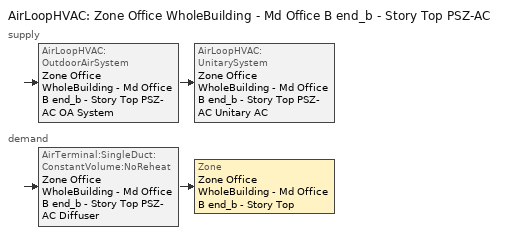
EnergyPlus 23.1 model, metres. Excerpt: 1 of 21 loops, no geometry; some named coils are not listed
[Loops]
AirLoopHVAC 'Zone Office WholeBuilding - Md Office B end_b - Story Top PSZ-AC'
 supply: AirLoopHVAC:OutdoorAirSystem 'Zone Office WholeBuilding - Md Office B end_b - Story Top PSZ-AC OA System' > AirLoopHVAC:UnitarySystem 'Zone Office WholeBuilding - Md Office B end_b - Story Top PSZ-AC Unitary AC'
 demand: AirTerminal:SingleDuct:ConstantVolume:NoReheat 'Zone Office WholeBuilding - Md Office B end_b - Story Top PSZ-AC Diffuser' > Zone 'Zone Office WholeBuilding - Md Office B end_b - Story Top'
[ZoneControl:Thermostat]
Zone Office WholeBuilding - Md Office B end_b - Story Top Thermostat: Zone or ZoneList=Zone Office WholeBuilding - Md Office B end_b - Story Top; Control Type Schedule=Zone Office WholeBuilding - Md Office B end_b - Story Top Thermostat Schedule; Control 1=Office WholeBuilding - Md Office - 90.1-2016 Thermostat 11; Temperature Difference Between Cutout And Setpoint {deltaC}=0
[ThermostatSetpoint:DualSetpoint]
Office WholeBuilding - Md Office - 90.1-2016 Thermostat 11: Heating Setpoint Temperature Schedule=OfficeMedium HTGSETP_SCH_YES_OPTIMUM; Cooling Setpoint Temperature Schedule=OfficeMedium CLGSETP_SCH_YES_OPTIMUM
[AirTerminal:SingleDuct:ConstantVolume:NoReheat]
Zone Office WholeBuilding - Md Office B end_b - Story Top PSZ-AC Diffuser: Availability Schedule=Always On Discrete; Maximum Air Flow Rate {m3/s}=AutoSize
[Zone equipment]
Zone Office WholeBuilding - Md Office B end_b - Story Top: Zone Office WholeBuilding - Md Office B end_b - Story Top PSZ-AC Diffuser
[Sizing:Zone]
Zone Office WholeBuilding - Md Office B end_b - Story Top: Zone Cooling Design Supply Air Temperature Input Method=SupplyAirTemperature; Zone Cooling Design Supply Air Temperature {C}=12.7778; Zone Cooling Design Supply Air Temperature Difference {deltaC}=11.11; Zone Heating Design Supply Air Temperature Input Method=SupplyAirTemperature; Zone Heating Design Supply Air Temperature {C}=50; Zone Heating Design Supply Air Temperature Difference {deltaC}=11.11; Zone Cooling Design Supply Air Humidity Ratio {kgWater/kgDryAir}=0.0085; Zone Heating Design Supply Air Humidity Ratio {kgWater/kgDryAir}=0.008; Design Specification Outdoor Air Object=Zone Office WholeBuilding - Md Office B end_b - Story Top DSOA Space List; Cooling Design Air Flow Method=DesignDay; Cooling Design Air Flow Rate {m3/s}=0; Cooling Minimum Air Flow per Zone Floor Area {m3/s-m2}=0.000762; Cooling Minimum Air Flow {m3/s}=0; Cooling Minimum Air Flow Fraction=0; Heating Design Air Flow Method=DesignDay; Heating Design Air Flow Rate {m3/s}=0; Heating Maximum Air Flow per Zone Floor Area {m3/s-m2}=0.002032; Heating Maximum Air Flow {m3/s}=0.141576; Heating Maximum Air Flow Fraction=0.3; Account for Dedicated Outdoor Air System=No; Zone Load Sizing Method=Sensible Load Only No Latent Load; Zone Latent Cooling Design Supply Air Humidity Ratio Input Method=HumidityRatioDifference; Zone Cooling Design Supply Air Humidity Ratio Difference {kgWater/kgDryAir}=0.005; Zone Latent Heating Design Supply Air Humidity Ratio Input Method=HumidityRatioDifference; Zone Humidification Design Supply Air Humidity Ratio Difference {kgWater/kgDryAir}=0.005
[Controller:MechanicalVentilation]
Controller Mechanical Ventilation 15: Availability Schedule=Zone Office WholeBuilding - Md Office B end_b - Story Top PSZ-AC Occ Sch; Demand Controlled Ventilation=No; System Outdoor Air Method=ZoneSum; Zone or ZoneList Name 1=Zone Office WholeBuilding - Md Office B end_b - Story Top; Design Specification Outdoor Air Object Name 1=Office WholeBuilding - Md Office Ventilation
[DesignSpecification:OutdoorAir]
Office WholeBuilding - Md Office Ventilation: Outdoor Air Method=Sum; Outdoor Air Flow per Person {m3/s-person}=0; Outdoor Air Flow per Zone Floor Area {m3/s-m2}=0.0004318; Outdoor Air Flow per Zone {m3/s}=0; Outdoor Air Flow Air Changes per Hour {1/hr}=0
[DesignSpecification:OutdoorAir:SpaceList]
Zone Office WholeBuilding - Md Office B end_b - Story Top DSOA Space List: Space Name 1=Office WholeBuilding - Md Office B end_b - Story Top; Space Design Specification Outdoor Air Object Name 1=Office WholeBuilding - Md Office Ventilation
[AirLoopHVAC]
Zone Office WholeBuilding - Md Office B end_b - Story Top PSZ-AC: Design Supply Air Flow Rate {m3/s}=AutoSize; Design Return Air Flow Fraction of Supply Air Flow=1
[Sizing:System]
Zone Office WholeBuilding - Md Office B end_b - Story Top PSZ-AC: Type of Load to Size On=Sensible; Design Outdoor Air Flow Rate {m3/s}=Autosize; Central Heating Maximum System Air Flow Ratio=1; Preheat Design Temperature {C}=7.22222; Preheat Design Humidity Ratio {kgWater/kgDryAir}=0.008; Precool Design Temperature {C}=12.7778; Precool Design Humidity Ratio {kgWater/kgDryAir}=0.008; Central Cooling Design Supply Air Temperature {C}=12.7778; Central Heating Design Supply Air Temperature {C}=50; Type of Zone Sum to Use=Coincident; 100% Outdoor Air in Cooling=No; 100% Outdoor Air in Heating=No; Central Cooling Design Supply Air Humidity Ratio {kgWater/kgDryAir}=0.0085; Central Heating Design Supply Air Humidity Ratio {kgWater/kgDryAir}=0.008; Cooling Supply Air Flow Rate Method=DesignDay; Cooling Supply Air Flow Rate {m3/s}=0; Cooling Supply Air Flow Rate Per Floor Area {m3/s-m2}=0.00996765; Cooling Fraction of Autosized Cooling Supply Air Flow Rate=1; Cooling Supply Air Flow Rate Per Unit Cooling Capacity {m3/s-W}=3.94755e-05; Heating Supply Air Flow Rate Method=DesignDay; Heating Supply Air Flow Rate {m3/s}=0; Heating Supply Air Flow Rate Per Floor Area {m3/s-m2}=0.00996765; Heating Fraction of Autosized Heating Supply Air Flow Rate=1; Heating Fraction of Autosized Cooling Supply Air Flow Rate=1; Heating Supply Air Flow Rate Per Unit Heating Capacity {m3/s-W}=3.15882e-05; System Outdoor Air Method=ZoneSum; Zone Maximum Outdoor Air Fraction=1; Cooling Design Capacity Method=CoolingDesignCapacity; Cooling Design Capacity {W}=Autosize; Cooling Design Capacity Per Floor Area {W/m2}=234.7; Fraction of Autosized Cooling Design Capacity=1; Heating Design Capacity Method=HeatingDesignCapacity; Heating Design Capacity {W}=Autosize; Heating Design Capacity Per Floor Area {W/m2}=157; Fraction of Autosized Heating Design Capacity=1; Central Cooling Capacity Control Method=OnOff; Occupant Diversity=Autosize
[Controller:OutdoorAir]
Zone Office WholeBuilding - Md Office B end_b - Story Top PSZ-AC OA System Controller: Minimum Outdoor Air Flow Rate {m3/s}=Autosize; Maximum Outdoor Air Flow Rate {m3/s}=Autosize; Economizer Control Type=NoEconomizer; Economizer Control Action Type=ModulateFlow; Economizer Maximum Limit Dry-Bulb Temperature {C}=28; Economizer Maximum Limit Enthalpy {J/kg}=64000; Lockout Type=LockoutWithHeating; Minimum Limit Type=FixedMinimum; Minimum Outdoor Air Schedule=Zone Office WholeBuilding - Md Office B end_b - Story Top PSZ-AC Occ Sch; Maximum Fraction of Outdoor Air Schedule=ZoneOfficeWholeBuildingMdOfficeBendbStoryTopPSZACmaxOASch; Mechanical Ventilation Controller=Controller Mechanical Ventilation 15; High Humidity Control=No; Control High Indoor Humidity Based on Outdoor Humidity Ratio=Yes; Heat Recovery Bypass Control Type=BypassWhenWithinEconomizerLimits
[SetpointManager:MixedAir]
Zone Office WholeBuilding - Md Office B end_b - Story Top PSZ-AC Mixed Air Node OS Default SPM: Control Variable=Temperature; Setpoint Node or NodeList=Zone Office WholeBuilding - Md Office B end_b - Story Top PSZ-AC Mixed Air Node
[AirLoopHVAC:UnitarySystem]
Zone Office WholeBuilding - Md Office B end_b - Story Top PSZ-AC Unitary AC: Control Type=Load; Controlling Zone or Thermostat Location=Zone Office WholeBuilding - Md Office B end_b - Story Top; Dehumidification Control Type=None; Availability Schedule=Outage Availability Schedule; Supply Fan=Zone Office WholeBuilding - Md Office B end_b - Story Top PSZ-AC Fan; Fan Placement=DrawThrough; Supply Air Fan Operating Mode Schedule=Zone Office WholeBuilding - Md Office B end_b - Story Top PSZ-AC Occ Sch; Heating Coil=Zone Office WholeBuilding - Md Office B end_b - Story Top PSZ-AC Water Htg Coil; DX Heating Coil Sizing Ratio=1; Cooling Coil=Zone Office WholeBuilding - Md Office B end_b - Story Top PSZ-AC 1spd DX AC Clg Coil 14kBtu/hr 14.0SEER; Use DOAS DX Cooling Coil=No; Minimum Supply Air Temperature {C}=2; Latent Load Control=SensibleOnlyLoadControl; Supplemental Heating Coil=Zone Office WholeBuilding - Md Office B end_b - Story Top PSZ-AC Electric Backup Htg Coil; Cooling Supply Air Flow Rate {m3/s}=Autosize; Heating Supply Air Flow Rate {m3/s}=Autosize; No Load Supply Air Flow Rate {m3/s}=Autosize; Maximum Supply Air Temperature {C}=80; Maximum Outdoor Dry-Bulb Temperature for Supplemental Heater Operation {C}=21; Maximum Cycling Rate {cycles/hr}=2.5; Heat Pump Time Constant {s}=60; Fraction of On-Cycle Power Use=0.01; Heat Pump Fan Delay Time {s}=60; Ancillary On-Cycle Electric Power {W}=0; Ancillary Off-Cycle Electric Power {W}=0
[Fan:OnOff]
Zone Office WholeBuilding - Md Office B end_b - Story Top PSZ-AC Fan: Availability Schedule=Always On Discrete; Fan Total Efficiency=0.55575; Pressure Rise {Pa}=622.722; Maximum Flow Rate {m3/s}=Autosize; Motor Efficiency=0.855; Motor In Airstream Fraction=1; Fan Power Ratio Function of Speed Ratio Curve=Fan On Off Power Curve 14; Fan Efficiency Ratio Function of Speed Ratio Curve=Fan On Off Efficiency Curve 14
[Coil:Cooling:DX:SingleSpeed]
Zone Office WholeBuilding - Md Office B end_b - Story Top PSZ-AC 1spd DX AC Clg Coil 14kBtu/hr 14.0SEER: Availability Schedule=Always On Discrete; Gross Rated Total Cooling Capacity {W}=Autosize; Gross Rated Sensible Heat Ratio=Autosize; Gross Rated Cooling COP {W/W}=4.11713; Rated Air Flow Rate {m3/s}=Autosize; Rated Evaporator Fan Power Per Volume Flow Rate 2017 {W/(m3/s)}=773.3; Rated Evaporator Fan Power Per Volume Flow Rate 2023 {W/(m3/s)}=934.4; Total Cooling Capacity Function of Temperature Curve=PSZ-AC_Unitary_PackagecoolCapFT; Total Cooling Capacity Function of Flow Fraction Curve=PSZ-AC_Unitary_PackagecoolFFF; Energy Input Ratio Function of Temperature Curve=PSZ-AC DX Unitary Package EIRFT; Energy Input Ratio Function of Flow Fraction Curve=PSZ-AC_Unitary_PackagecoolEIRFFF; Part Load Fraction Correlation Curve=PSZ-AC_Unitary_PackagecoolPLR; Minimum Outdoor Dry-Bulb Temperature for Compressor Operation {C}=-25; Nominal Time for Condensate Removal to Begin {s}=0; Ratio of Initial Moisture Evaporation Rate and Steady State Latent Capacity=0; Maximum Cycling Rate {cycles/hr}=0; Latent Capacity Time Constant {s}=0; Condenser Type=AirCooled; Evaporative Condenser Effectiveness=0.9; Evaporative Condenser Air Flow Rate {m3/s}=Autosize; Evaporative Condenser Pump Rated Power Consumption {W}=Autosize; Crankcase Heater Capacity {W}=0; Maximum Outdoor Dry-Bulb Temperature for Crankcase Heater Operation {C}=10; Basin Heater Capacity {W/K}=0; Basin Heater Setpoint Temperature {C}=2
[Coil:Heating:Electric]
Zone Office WholeBuilding - Md Office B end_b - Story Top PSZ-AC Electric Backup Htg Coil: Availability Schedule=Always On Discrete; Efficiency=1; Nominal Capacity {W}=Autosize
[SetpointManager:SingleZone:Reheat]
Zone Office WholeBuilding - Md Office B end_b - Story Top Setpoint Manager SZ Reheat: Control Variable=Temperature; Minimum Supply Air Temperature {C}=12.7778; Maximum Supply Air Temperature {C}=50; Control Zone=Zone Office WholeBuilding - Md Office B end_b - Story Top; Setpoint Node or NodeList=Zone Office WholeBuilding - Md Office B end_b - Story Top PSZ-AC Supply Outlet Node
[Schedule:Day:Interval]
OfficeMedium HTGSETP_SCH_YES_OPTIMUM Default: Average, 24:00, 18.7783
Schedule Day 44: No, 01:00, 0.782448, 02:00, 1.56488, 03:00, 0, 04:00, 0, 05:00, 0, 06:00, 0, 07:00, 0, 08:00, 0, 09:00, 0, 10:00, 0, 11:00, 0, 12:00, 0, 13:00, 0, 14:00, 0, 15:00, 0, 16:00, 0, 17:00, 0, 18:00, 0, 19:00, 0, 20:00, 0, 21:00, 0, 22:00, 0, 23:00, 0, 24:00, 0
Schedule Day 45: No, 01:00, 0, 02:00, 0, 03:00, 2.34731, 04:00, 3.12973, 05:00, 3.91216, 06:00, 4.69459, 07:00, 5.47702, 08:00, 6.25945, 09:00, 7.04188, 10:00, 7.82431, 11:00, 8.60674, 12:00, 9.38916, 13:00, 10.1716, 14:00, 10.954, 15:00, 11.7365, 16:00, 12.5189, 17:00, 13.3013, 18:00, 14.0837, 19:00, 14.8662, 20:00, 15.6486, 21:00, 16.431, 22:00, 17.2135, 23:00, 17.9959, 24:00, 18.7783
OfficeMedium HTGSETP_SCH_YES_OPTIMUM Summer Design Day: No, 24:00, 15.6
OfficeMedium HTGSETP_SCH_YES_OPTIMUM Winter Design Day: No, 05:00, 15.6, 06:00, 17.6, 07:00, 19.6, 22:00, 21, 24:00, 15.6
OfficeMedium CLGSETP_SCH_YES_OPTIMUM Default: Average, 24:00, 88.9143
Schedule Day 30: No, 01:00, 3.70485, 02:00, 7.40961, 03:00, 0, 04:00, 0, 05:00, 0, 06:00, 0, 07:00, 0, 08:00, 0, 09:00, 0, 10:00, 0, 11:00, 0, 12:00, 0, 13:00, 0, 14:00, 0, 15:00, 0, 16:00, 0, 17:00, 0, 18:00, 0, 19:00, 0, 20:00, 0, 21:00, 0, 22:00, 0, 23:00, 0, 24:00, 0
Schedule Day 31: No, 01:00, 0, 02:00, 0, 03:00, 11.1144, 04:00, 14.8191, 05:00, 18.5239, 06:00, 22.2286, 07:00, 25.9334, 08:00, 29.6382, 09:00, 33.3429, 10:00, 37.0477, 11:00, 40.7524, 12:00, 44.4572, 13:00, 48.1619, 14:00, 51.8667, 15:00, 55.5715, 16:00, 59.2762, 17:00, 62.981, 18:00, 66.6857, 19:00, 70.3905, 20:00, 74.0953, 21:00, 77.8, 22:00, 81.5048, 23:00, 85.2095, 24:00, 88.9143
OfficeMedium CLGSETP_SCH_YES_OPTIMUM Summer Design Day: No, 05:00, 26.7, 06:00, 25.7, 07:00, 25, 22:00, 24, 24:00, 26.7
OfficeMedium CLGSETP_SCH_YES_OPTIMUM Winter Design Day: No, 24:00, 26.7
Zone Office WholeBuilding - Md Office B end_b - Story Top PSZ-AC Occ Sch Sunday: No, 24:00, 0
Zone Office WholeBuilding - Md Office B end_b - Story Top PSZ-AC Occ Sch Default: No, 00:10, 1, 21:30, 0, 24:00, 1
Zone Office WholeBuilding - Md Office B end_b - Story Top PSZ-AC Occ Sch Saturday: No, 07:20, 0, 12:59, 1, 24:00, 0
Schedule Day 22: No, 01:00, 0, 02:00, 0, 03:00, 0, 04:00, 0, 05:00, 0, 06:00, 0, 07:00, 0, 08:00, 0, 09:00, 0, 10:00, 0, 11:00, 0, 12:00, 0, 13:00, 0, 14:00, 0, 15:00, 0, 16:00, 0, 17:00, 0, 18:00, 0, 19:00, 0, 20:00, 0, 21:00, 0, 22:00, 0, 23:00, 0, 24:00, 0
Schedule Day 23: No, 01:00, 0, 02:00, 0, 03:00, 0, 04:00, 0, 05:00, 0, 06:00, 0, 07:00, 0, 08:00, 0, 09:00, 0, 10:00, 0, 11:00, 0, 12:00, 0, 13:00, 0, 14:00, 0, 15:00, 0, 16:00, 0, 17:00, 0, 18:00, 0, 19:00, 0, 20:00, 0, 21:00, 0, 22:00, 1, 23:00, 1, 24:00, 1
Zone Office WholeBuilding - Md Office B end_b - Story Top PSZ-AC Occ Sch Summer Design Day; Zone Office WholeBuilding - Md Office B end_b - Story Top PSZ-AC Occ Sch Winter Design Day: No, 24:00, 1
Schedule Day 112: No, 01:00, 0.7, 02:00, 0.7, 03:00, 0, 04:00, 0, 05:00, 0, 06:00, 0, 07:00, 0, 08:00, 0, 09:00, 0, 10:00, 0, 11:00, 0, 12:00, 0, 13:00, 0, 14:00, 0, 15:00, 0, 16:00, 0, 17:00, 0, 18:00, 0, 19:00, 0, 20:00, 0, 21:00, 0, 22:00, 0, 23:00, 0, 24:00, 0
Schedule Day 113: No, 01:00, 0, 02:00, 0, 03:00, 0.7, 04:00, 0.7, 05:00, 0.7, 06:00, 0.7, 07:00, 0.7, 08:00, 0.7, 09:00, 0.7, 10:00, 0.7, 11:00, 0.7, 12:00, 0.7, 13:00, 0.7, 14:00, 0.7, 15:00, 0.7, 16:00, 0.7, 17:00, 0.7, 18:00, 0.7, 19:00, 0.7, 20:00, 0.7, 21:00, 0.7, 22:00, 0.7, 23:00, 0.7, 24:00, 0.7
ZoneOfficeWholeBuildingMdOfficeBendbStoryTopPSZACmaxOASchDefault: No, 24:00, 0.7
[Schedule:Week:Daily]
OfficeMedium HTGSETP_SCH_YES_OPTIMUM Week Rule - Jan1-May27; OfficeMedium HTGSETP_SCH_YES_OPTIMUM Week Rule - Jun4-Dec31: OfficeMedium HTGSETP_SCH_YES_OPTIMUM Default, OfficeMedium HTGSETP_SCH_YES_OPTIMUM Default, OfficeMedium HTGSETP_SCH_YES_OPTIMUM Default, OfficeMedium HTGSETP_SCH_YES_OPTIMUM Default, OfficeMedium HTGSETP_SCH_YES_OPTIMUM Default, OfficeMedium HTGSETP_SCH_YES_OPTIMUM Default, OfficeMedium HTGSETP_SCH_YES_OPTIMUM Default, OfficeMedium HTGSETP_SCH_YES_OPTIMUM Default, OfficeMedium HTGSETP_SCH_YES_OPTIMUM Summer Design Day, OfficeMedium HTGSETP_SCH_YES_OPTIMUM Winter Design Day, OfficeMedium HTGSETP_SCH_YES_OPTIMUM Default, OfficeMedium HTGSETP_SCH_YES_OPTIMUM Default
OfficeMedium HTGSETP_SCH_YES_OPTIMUM Week Rule - May28-Jun3: OfficeMedium HTGSETP_SCH_YES_OPTIMUM Default, OfficeMedium HTGSETP_SCH_YES_OPTIMUM Default, OfficeMedium HTGSETP_SCH_YES_OPTIMUM Default, OfficeMedium HTGSETP_SCH_YES_OPTIMUM Default, Schedule Day 44, Schedule Day 45, OfficeMedium HTGSETP_SCH_YES_OPTIMUM Default, OfficeMedium HTGSETP_SCH_YES_OPTIMUM Default, OfficeMedium HTGSETP_SCH_YES_OPTIMUM Summer Design Day, OfficeMedium HTGSETP_SCH_YES_OPTIMUM Winter Design Day, OfficeMedium HTGSETP_SCH_YES_OPTIMUM Default, OfficeMedium HTGSETP_SCH_YES_OPTIMUM Default
OfficeMedium CLGSETP_SCH_YES_OPTIMUM Week Rule - Jan1-May27; OfficeMedium CLGSETP_SCH_YES_OPTIMUM Week Rule - Jun4-Dec31: OfficeMedium CLGSETP_SCH_YES_OPTIMUM Default, OfficeMedium CLGSETP_SCH_YES_OPTIMUM Default, OfficeMedium CLGSETP_SCH_YES_OPTIMUM Default, OfficeMedium CLGSETP_SCH_YES_OPTIMUM Default, OfficeMedium CLGSETP_SCH_YES_OPTIMUM Default, OfficeMedium CLGSETP_SCH_YES_OPTIMUM Default, OfficeMedium CLGSETP_SCH_YES_OPTIMUM Default, OfficeMedium CLGSETP_SCH_YES_OPTIMUM Default, OfficeMedium CLGSETP_SCH_YES_OPTIMUM Summer Design Day, OfficeMedium CLGSETP_SCH_YES_OPTIMUM Winter Design Day, OfficeMedium CLGSETP_SCH_YES_OPTIMUM Default, OfficeMedium CLGSETP_SCH_YES_OPTIMUM Default
OfficeMedium CLGSETP_SCH_YES_OPTIMUM Week Rule - May28-Jun3: OfficeMedium CLGSETP_SCH_YES_OPTIMUM Default, OfficeMedium CLGSETP_SCH_YES_OPTIMUM Default, OfficeMedium CLGSETP_SCH_YES_OPTIMUM Default, OfficeMedium CLGSETP_SCH_YES_OPTIMUM Default, Schedule Day 30, Schedule Day 31, OfficeMedium CLGSETP_SCH_YES_OPTIMUM Default, OfficeMedium CLGSETP_SCH_YES_OPTIMUM Default, OfficeMedium CLGSETP_SCH_YES_OPTIMUM Summer Design Day, OfficeMedium CLGSETP_SCH_YES_OPTIMUM Winter Design Day, OfficeMedium CLGSETP_SCH_YES_OPTIMUM Default, OfficeMedium CLGSETP_SCH_YES_OPTIMUM Default
Zone Office WholeBuilding - Md Office B end_b - Story Top PSZ-AC Occ Sch Week Rule - Jan1-May27; Zone Office WholeBuilding - Md Office B end_b - Story Top PSZ-AC Occ Sch Week Rule - Jun4-Dec31: Zone Office WholeBuilding - Md Office B end_b - Story Top PSZ-AC Occ Sch Sunday, Zone Office WholeBuilding - Md Office B end_b - Story Top PSZ-AC Occ Sch Default, Zone Office WholeBuilding - Md Office B end_b - Story Top PSZ-AC Occ Sch Default, Zone Office WholeBuilding - Md Office B end_b - Story Top PSZ-AC Occ Sch Default, Zone Office WholeBuilding - Md Office B end_b - Story Top PSZ-AC Occ Sch Default, Zone Office WholeBuilding - Md Office B end_b - Story Top PSZ-AC Occ Sch Default, Zone Office WholeBuilding - Md Office B end_b - Story Top PSZ-AC Occ Sch Saturday, Zone Office WholeBuilding - Md Office B end_b - Story Top PSZ-AC Occ Sch Default, Zone Office WholeBuilding - Md Office B end_b - Story Top PSZ-AC Occ Sch Summer Design Day, Zone Office WholeBuilding - Md Office B end_b - Story Top PSZ-AC Occ Sch Winter Design Day, Zone Office WholeBuilding - Md Office B end_b - Story Top PSZ-AC Occ Sch Default, Zone Office WholeBuilding - Md Office B end_b - Story Top PSZ-AC Occ Sch Default
Zone Office WholeBuilding - Md Office B end_b - Story Top PSZ-AC Occ Sch Week Rule - May28-Jun3: Zone Office WholeBuilding - Md Office B end_b - Story Top PSZ-AC Occ Sch Sunday, Zone Office WholeBuilding - Md Office B end_b - Story Top PSZ-AC Occ Sch Default, Zone Office WholeBuilding - Md Office B end_b - Story Top PSZ-AC Occ Sch Default, Zone Office WholeBuilding - Md Office B end_b - Story Top PSZ-AC Occ Sch Default, Schedule Day 22, Schedule Day 23, Zone Office WholeBuilding - Md Office B end_b - Story Top PSZ-AC Occ Sch Saturday, Zone Office WholeBuilding - Md Office B end_b - Story Top PSZ-AC Occ Sch Default, Zone Office WholeBuilding - Md Office B end_b - Story Top PSZ-AC Occ Sch Summer Design Day, Zone Office WholeBuilding - Md Office B end_b - Story Top PSZ-AC Occ Sch Winter Design Day, Zone Office WholeBuilding - Md Office B end_b - Story Top PSZ-AC Occ Sch Default, Zone Office WholeBuilding - Md Office B end_b - Story Top PSZ-AC Occ Sch Default
ZoneOfficeWholeBuildingMdOfficeBendbStoryTopPSZACmaxOASch Week Rule - Jan1-May27; ZoneOfficeWholeBuildingMdOfficeBendbStoryTopPSZACmaxOASch Week Rule - Jun4-Dec31: ZoneOfficeWholeBuildingMdOfficeBendbStoryTopPSZACmaxOASchDefault, ZoneOfficeWholeBuildingMdOfficeBendbStoryTopPSZACmaxOASchDefault, ZoneOfficeWholeBuildingMdOfficeBendbStoryTopPSZACmaxOASchDefault, ZoneOfficeWholeBuildingMdOfficeBendbStoryTopPSZACmaxOASchDefault, ZoneOfficeWholeBuildingMdOfficeBendbStoryTopPSZACmaxOASchDefault, ZoneOfficeWholeBuildingMdOfficeBendbStoryTopPSZACmaxOASchDefault, ZoneOfficeWholeBuildingMdOfficeBendbStoryTopPSZACmaxOASchDefault, ZoneOfficeWholeBuildingMdOfficeBendbStoryTopPSZACmaxOASchDefault, ZoneOfficeWholeBuildingMdOfficeBendbStoryTopPSZACmaxOASchDefault, ZoneOfficeWholeBuildingMdOfficeBendbStoryTopPSZACmaxOASchDefault, ZoneOfficeWholeBuildingMdOfficeBendbStoryTopPSZACmaxOASchDefault, ZoneOfficeWholeBuildingMdOfficeBendbStoryTopPSZACmaxOASchDefault
ZoneOfficeWholeBuildingMdOfficeBendbStoryTopPSZACmaxOASch Week Rule - May28-Jun3: ZoneOfficeWholeBuildingMdOfficeBendbStoryTopPSZACmaxOASchDefault, ZoneOfficeWholeBuildingMdOfficeBendbStoryTopPSZACmaxOASchDefault, ZoneOfficeWholeBuildingMdOfficeBendbStoryTopPSZACmaxOASchDefault, ZoneOfficeWholeBuildingMdOfficeBendbStoryTopPSZACmaxOASchDefault, Schedule Day 112, Schedule Day 113, ZoneOfficeWholeBuildingMdOfficeBendbStoryTopPSZACmaxOASchDefault, ZoneOfficeWholeBuildingMdOfficeBendbStoryTopPSZACmaxOASchDefault, ZoneOfficeWholeBuildingMdOfficeBendbStoryTopPSZACmaxOASchDefault, ZoneOfficeWholeBuildingMdOfficeBendbStoryTopPSZACmaxOASchDefault, ZoneOfficeWholeBuildingMdOfficeBendbStoryTopPSZACmaxOASchDefault, ZoneOfficeWholeBuildingMdOfficeBendbStoryTopPSZACmaxOASchDefault
[Schedule:Year]
OfficeMedium HTGSETP_SCH_YES_OPTIMUM: OfficeMedium HTGSETP_SCH_YES_OPTIMUM Week Rule - Jan1-May27, 1, 1, 5, 27, OfficeMedium HTGSETP_SCH_YES_OPTIMUM Week Rule - May28-Jun3, 5, 28, 6, 3, OfficeMedium HTGSETP_SCH_YES_OPTIMUM Week Rule - Jun4-Dec31, 6, 4, 12, 31
OfficeMedium CLGSETP_SCH_YES_OPTIMUM: OfficeMedium CLGSETP_SCH_YES_OPTIMUM Week Rule - Jan1-May27, 1, 1, 5, 27, OfficeMedium CLGSETP_SCH_YES_OPTIMUM Week Rule - May28-Jun3, 5, 28, 6, 3, OfficeMedium CLGSETP_SCH_YES_OPTIMUM Week Rule - Jun4-Dec31, 6, 4, 12, 31
Zone Office WholeBuilding - Md Office B end_b - Story Top PSZ-AC Occ Sch: Zone Office WholeBuilding - Md Office B end_b - Story Top PSZ-AC Occ Sch Week Rule - Jan1-May27, 1, 1, 5, 27, Zone Office WholeBuilding - Md Office B end_b - Story Top PSZ-AC Occ Sch Week Rule - May28-Jun3, 5, 28, 6, 3, Zone Office WholeBuilding - Md Office B end_b - Story Top PSZ-AC Occ Sch Week Rule - Jun4-Dec31, 6, 4, 12, 31
ZoneOfficeWholeBuildingMdOfficeBendbStoryTopPSZACmaxOASch: ZoneOfficeWholeBuildingMdOfficeBendbStoryTopPSZACmaxOASch Week Rule - Jan1-May27, 1, 1, 5, 27, ZoneOfficeWholeBuildingMdOfficeBendbStoryTopPSZACmaxOASch Week Rule - May28-Jun3, 5, 28, 6, 3, ZoneOfficeWholeBuildingMdOfficeBendbStoryTopPSZACmaxOASch Week Rule - Jun4-Dec31, 6, 4, 12, 31
[Schedule:Compact]
Outage Availability Schedule: Through: 01/01, For: AllDays, Until: 24:00, 1, Through: 01/02, For: AllDays, Until: 24:00, 1, Through: 01/03, For: AllDays, Until: 24:00, 1, Through: 01/04, For: AllDays, Until: 24:00, 1, Through: 01/05, For: AllDays, Until: 24:00, 1, Through: 01/06, For: AllDays, Until: 24:00, 1, Through: 01/07, For: AllDays, Until: 24:00, 1, Through: 01/08, For: AllDays, Until: 24:00, 1, Through: 01/09, For: AllDays, Until: 24:00, 1, Through: 01/10, For: AllDays, Until: 24:00, 1, Through: 01/11, For: AllDays, Until: 24:00, 1, Through: 01/12, For: AllDays, Until: 24:00, 1, Through: 01/13, For: AllDays, Until: 24:00, 1, Through: 01/14, For: AllDays, Until: 24:00, 1, Through: 01/15, For: AllDays, Until: 24:00, 1, Through: 01/16, For: AllDays, Until: 24:00, 1, Through: 01/17, For: AllDays, Until: 24:00, 1, Through: 01/18, For: AllDays, Until: 24:00, 1, Through: 01/19, For: AllDays, Until: 24:00, 1, Through: 01/20, For: AllDays, Until: 24:00, 1, Through: 01/21, For: AllDays, Until: 24:00, 1, Through: 01/22, For: AllDays, Until: 24:00, 1, Through: 01/23, For: AllDays, Until: 24:00, 1, Through: 01/24, For: AllDays, Until: 24:00, 1, Through: 01/25, For: AllDays, Until: 24:00, 1, Through: 01/26, For: AllDays, Until: 24:00, 1, Through: 01/27, For: AllDays, Until: 24:00, 1, Through: 01/28, For: AllDays, Until: 24:00, 1, Through: 01/29, For: AllDays, Until: 24:00, 1, Through: 01/30, For: AllDays, Until: 24:00, 1, Through: 01/31, For: AllDays, Until: 24:00, 1, Through: 02/01, For: AllDays, Until: 24:00, 1, Through: 02/02, For: AllDays, Until: 24:00, 1, Through: 02/03, For: AllDays, Until: 24:00, 1, Through: 02/04, For: AllDays, Until: 24:00, 1, Through: 02/05, For: AllDays, Until: 24:00, 1, Through: 02/06, For: AllDays, Until: 24:00, 1, Through: 02/07, For: AllDays, Until: 24:00, 1, Through: 02/08, For: AllDays, Until: 24:00, 1, Through: 02/09, For: AllDays, Until: 24:00, 1, Through: 02/10, For: AllDays, Until: 24:00, 1, Through: 02/11, For: AllDays, Until: 24:00, 1, Through: 02/12, For: AllDays, Until: 24:00, 1, Through: 02/13, For: AllDays, Until: 24:00, 1, Through: 02/14, For: AllDays, Until: 24:00, 1, Through: 02/15, For: AllDays, Until: 24:00, 1, Through: 02/16, For: AllDays, Until: 24:00, 1, Through: 02/17, For: AllDays, Until: 24:00, 1, Through: 02/18, For: AllDays, Until: 24:00, 1, Through: 02/19, For: AllDays, Until: 24:00, 1, Through: 02/20, For: AllDays, Until: 24:00, 1, Through: 02/21, For: AllDays, Until: 24:00, 1, Through: 02/22, For: AllDays, Until: 24:00, 1, Through: 02/23, For: AllDays, Until: 24:00, 1, Through: 02/24, For: AllDays, Until: 24:00, 1, Through: 02/25, For: AllDays, Until: 24:00, 1, Through: 02/26, For: AllDays, Until: 24:00, 1, Through: 02/27, For: AllDays, Until: 24:00, 1, Through: 02/28, For: AllDays, Until: 24:00, 1, Through: 03/01, For: AllDays, Until: 24:00, 1, Through: 03/02, For: AllDays, Until: 24:00, 1, Through: 03/03, For: AllDays, Until: 24:00, 1, Through: 03/04, For: AllDays, Until: 24:00, 1, Through: 03/05, For: AllDays, Until: 24:00, 1, Through: 03/06, For: AllDays, Until: 24:00, 1, Through: 03/07, For: AllDays, Until: 24:00, 1, Through: 03/08, For: AllDays, Until: 24:00, 1, Through: 03/09, For: AllDays, Until: 24:00, 1, Through: 03/10, For: AllDays, Until: 24:00, 1, Through: 03/11, For: AllDays, Until: 24:00, 1, Through: 03/12, For: AllDays, Until: 24:00, 1, Through: 03/13, For: AllDays, Until: 24:00, 1, Through: 03/14, For: AllDays, Until: 24:00, 1, Through: 03/15, For: AllDays, Until: 24:00, 1, Through: 03/16, For: AllDays, Until: 24:00, 1, Through: 03/17, For: AllDays, Until: 24:00, 1, Through: 03/18, For: AllDays, Until: 24:00, 1, Through: 03/19, For: AllDays, Until: 24:00, 1, Through: 03/20, For: AllDays, Until: 24:00, 1, Through: 03/21, For: AllDays, Until: 24:00, 1, Through: 03/22, For: AllDays, Until: 24:00, 1, Through: 03/23, For: AllDays, Until: 24:00, 1, Through: 03/24, For: AllDays, Until: 24:00, 1, Through: 03/25, For: AllDays, Until: 24:00, 1, Through: 03/26, For: AllDays, Until: 24:00, 1, Through: 03/27, For: AllDays, Until: 24:00, 1, Through: 03/28, For: AllDays, Until: 24:00, 1, Through: 03/29, For: AllDays, Until: 24:00, 1, Through: 03/30, For: AllDays, Until: 24:00, 1, Through: 03/31, For: AllDays, Until: 24:00, 1, Through: 04/01, For: AllDays, Until: 24:00, 1, Through: 04/02, For: AllDays, Until: 24:00, 1, Through: 04/03, For: AllDays, Until: 24:00, 1, Through: 04/04, For: AllDays, Until: 24:00, 1, Through: 04/05, For: AllDays, Until: 24:00, 1, Through: 04/06, For: AllDays, Until: 24:00, 1, Through: 04/07, For: AllDays, Until: 24:00, 1, Through: 04/08, For: AllDays, Until: 24:00, 1, Through: 04/09, For: AllDays, Until: 24:00, 1, Through: 04/10, For: AllDays, Until: 24:00, 1, Through: 04/11, For: AllDays, Until: 24:00, 1, Through: 04/12, For: AllDays, Until: 24:00, 1, Through: 04/13, For: AllDays, Until: 24:00, 1, Through: 04/14, For: AllDays, Until: 24:00, 1, Through: 04/15, For: AllDays, Until: 24:00, 1, Through: 04/16, For: AllDays, Until: 24:00, 1, Through: 04/17, For: AllDays, Until: 24:00, 1, Through: 04/18, For: AllDays, Until: 24:00, 1, Through: 04/19, For: AllDays, Until: 24:00, 1, Through: 04/20, For: AllDays, Until: 24:00, 1, Through: 04/21, For: AllDays, Until: 24:00, 1, Through: 04/22, For: AllDays, Until: 24:00, 1, Through: 04/23, For: AllDays, Until: 24:00, 1, Through: 04/24, For: AllDays, Until: 24:00, 1, Through: 04/25, For: AllDays, Until: 24:00, 1, Through: 04/26, For: AllDays, Until: 24:00, 1, Through: 04/27, For: AllDays, Until: 24:00, 1, Through: 04/28, For: AllDays, Until: 24:00, 1, Through: 04/29, For: AllDays, Until: 24:00, 1, Through: 04/30, For: AllDays, Until: 24:00, 1, Through: 05/01, For: AllDays, Until: 24:00, 1, Through: 05/02, For: AllDays, Until: 24:00, 1, Through: 05/03, For: AllDays, Until: 24:00, 1, Through: 05/04, For: AllDays, Until: 24:00, 1, Through: 05/05, For: AllDays, Until: 24:00, 1, Through: 05/06, For: AllDays, Until: 24:00, 1, Through: 05/07, For: AllDays, Until: 24:00, 1, Through: 05/08, For: AllDays, Until: 24:00, 1, Through: 05/09, For: AllDays, Until: 24:00, 1, Through: 05/10, For: AllDays, Until: 24:00, 1, Through: 05/11, For: AllDays, Until: 24:00, 1, Through: 05/12, For: AllDays, Until: 24:00, 1, Through: 05/13, For: AllDays, Until: 24:00, 1, Through: 05/14, For: AllDays, Until: 24:00, 1, Through: 05/15, For: AllDays, Until: 24:00, 1, Through: 05/16, For: AllDays, Until: 24:00, 1, Through: 05/17, For: AllDays, Until: 24:00, 1, Through: 05/18, For: AllDays, Until: 24:00, 1, Through: 05/19, For: AllDays, Until: 24:00, 1, Through: 05/20, For: AllDays, Until: 24:00, 1, Through: 05/21, For: AllDays, Until: 24:00, 1, Through: 05/22, For: AllDays, Until: 24:00, 1, Through: 05/23, For: AllDays, Until: 24:00, 1, Through: 05/24, For: AllDays, Until: 24:00, 1, Through: 05/25, For: AllDays, Until: 24:00, 1, Through: 05/26, For: AllDays, Until: 24:00, 1, Through: 05/27, For: AllDays, Until: 24:00, 1, Through: 05/28, For: AllDays, Until: 24:00, 1, Through: 05/29, For: AllDays, Until: 24:00, 1, Through: 05/30, For: AllDays, Until: 24:00, 1, Through: 05/31, For: AllDays, Until: 24:00, 1, Through: 06/01, For: AllDays, Until: 02:00, 1, Until: 24:00, 0, Through: 06/02, For: AllDays, Until: 01:00, 0, Until: 24:00, 1, Through: 06/03, For: AllDays, Until: 24:00, 1, Through: 06/04, For: AllDays, Until: 24:00, 1, Through: 06/05, For: AllDays, Until: 24:00, 1, Through: 06/06, For: AllDays, Until: 24:00, 1, Through: 06/07, For: AllDays, Until: 24:00, 1, Through: 06/08, For: AllDays, Until: 24:00, 1, Through: 06/09, For: AllDays, Until: 24:00, 1, Through: 06/10, For: AllDays, Until: 24:00, 1, Through: 06/11, For: AllDays, Until: 24:00, 1, Through: 06/12, For: AllDays, Until: 24:00, 1, Through: 06/13, For: AllDays, Until: 24:00, 1, Through: 06/14, For: AllDays, Until: 24:00, 1, Through: 06/15, For: AllDays, Until: 24:00, 1, Through: 06/16, For: AllDays, Until: 24:00, 1, Through: 06/17, For: AllDays, Until: 24:00, 1, Through: 06/18, For: AllDays, Until: 24:00, 1, Through: 06/19, For: AllDays, Until: 24:00, 1, Through: 06/20, For: AllDays, Until: 24:00, 1, Through: 06/21, For: AllDays, Until: 24:00, 1, Through: 06/22, For: AllDays, Until: 24:00, 1, Through: 06/23, For: AllDays, Until: 24:00, 1, Through: 06/24, For: AllDays, Until: 24:00, 1, Through: 06/25, For: AllDays, Until: 24:00, 1, Through: 06/26, For: AllDays, Until: 24:00, 1, Through: 06/27, For: AllDays, Until: 24:00, 1, Through: 06/28, For: AllDays, Until: 24:00, 1, Through: 06/29, For: AllDays, Until: 24:00, 1, Through: 06/30, For: AllDays, Until: 24:00, 1, Through: 07/01, For: AllDays, Until: 24:00, 1, Through: 07/02, For: AllDays, Until: 24:00, 1, Through: 07/03, For: AllDays, Until: 24:00, 1, Through: 07/04, For: AllDays, Until: 24:00, 1, Through: 07/05, For: AllDays, Until: 24:00, 1, Through: 07/06, For: AllDays, Until: 24:00, 1, Through: 07/07, For: AllDays, Until: 24:00, 1, Through: 07/08, For: AllDays, Until: 24:00, 1, Through: 07/09, For: AllDays, Until: 24:00, 1, Through: 07/10, For: AllDays, Until: 24:00, 1, Through: 07/11, For: AllDays, Until: 24:00, 1, Through: 07/12, For: AllDays, Until: 24:00, 1, Through: 07/13, For: AllDays, Until: 24:00, 1, Through: 07/14, For: AllDays, Until: 24:00, 1, Through: 07/15, For: AllDays, Until: 24:00, 1, Through: 07/16, For: AllDays, Until: 24:00, 1, Through: 07/17, For: AllDays, Until: 24:00, 1, Through: 07/18, For: AllDays, Until: 24:00, 1, Through: 07/19, For: AllDays, Until: 24:00, 1, Through: 07/20, For: AllDays, Until: 24:00, 1, Through: 07/21, For: AllDays, Until: 24:00, 1, Through: 07/22, For: AllDays, Until: 24:00, 1, Through: 07/23, For: AllDays, Until: 24:00, 1, Through: 07/24, For: AllDays, Until: 24:00, 1, Through: 07/25, For: AllDays, Until: 24:00, 1, Through: 07/26, For: AllDays, Until: 24:00, 1, Through: 07/27, For: AllDays, Until: 24:00, 1, Through: 07/28, For: AllDays, Until: 24:00, 1, Through: 07/29, For: AllDays, Until: 24:00, 1, Through: 07/30, For: AllDays, Until: 24:00, 1, Through: 07/31, For: AllDays, Until: 24:00, 1, Through: 08/01, For: AllDays, Until: 24:00, 1, Through: 08/02, For: AllDays, Until: 24:00, 1, Through: 08/03, For: AllDays, Until: 24:00, 1, Through: 08/04, For: AllDays, Until: 24:00, 1, Through: 08/05, For: AllDays, Until: 24:00, 1, Through: 08/06, For: AllDays, Until: 24:00, 1, Through: 08/07, For: AllDays, Until: 24:00, 1, Through: 08/08, For: AllDays, Until: 24:00, 1, Through: 08/09, For: AllDays, Until: 24:00, 1, Through: 08/10, For: AllDays, Until: 24:00, 1, Through: 08/11, For: AllDays, Until: 24:00, 1, Through: 08/12, For: AllDays, Until: 24:00, 1, Through: 08/13, For: AllDays, Until: 24:00, 1, Through: 08/14, For: AllDays, Until: 24:00, 1, Through: 08/15, For: AllDays, Until: 24:00, 1, Through: 08/16, For: AllDays, Until: 24:00, 1, Through: 08/17, For: AllDays, Until: 24:00, 1, Through: 08/18, For: AllDays, Until: 24:00, 1, Through: 08/19, For: AllDays, Until: 24:00, 1, Through: 08/20, For: AllDays, Until: 24:00, 1, Through: 08/21, For: AllDays, Until: 24:00, 1, Through: 08/22, For: AllDays, Until: 24:00, 1, Through: 08/23, For: AllDays, Until: 24:00, 1, Through: 08/24, For: AllDays, Until: 24:00, 1, Through: 08/25, For: AllDays, Until: 24:00, 1, Through: 08/26, For: AllDays, Until: 24:00, 1, Through: 08/27, For: AllDays, Until: 24:00, 1, Through: 08/28, For: AllDays, Until: 24:00, 1, Through: 08/29, For: AllDays, Until: 24:00, 1, Through: 08/30, For: AllDays, Until: 24:00, 1, Through: 08/31, For: AllDays, Until: 24:00, 1, Through: 09/01, For: AllDays, Until: 24:00, 1, Through: 09/02, For: AllDays, Until: 24:00, 1, Through: 09/03, For: AllDays, Until: 24:00, 1, Through: 09/04, For: AllDays, Until: 24:00, 1, Through: 09/05, For: AllDays, Until: 24:00, 1, Through: 09/06, For: AllDays, Until: 24:00, 1, Through: 09/07, For: AllDays, Until: 24:00, 1, Through: 09/08, For: AllDays, Until: 24:00, 1, Through: 09/09, For: AllDays, Until: 24:00, 1, Through: 09/10, For: AllDays, Until: 24:00, 1, Through: 09/11, For: AllDays, Until: 24:00, 1, Through: 09/12, For: AllDays, Until: 24:00, 1, Through: 09/13, For: AllDays, Until: 24:00, 1, Through: 09/14, For: AllDays, Until: 24:00, 1, Through: 09/15, For: AllDays, Until: 24:00, 1, Through: 09/16, For: AllDays, Until: 24:00, 1, Through: 09/17, For: AllDays, Until: 24:00, 1, Through: 09/18, For: AllDays, Until: 24:00, 1, Through: 09/19, For: AllDays, Until: 24:00, 1, Through: 09/20, For: AllDays, Until: 24:00, 1, Through: 09/21, For: AllDays, Until: 24:00, 1, Through: 09/22, For: AllDays, Until: 24:00, 1, Through: 09/23, For: AllDays, Until: 24:00, 1, Through: 09/24, For: AllDays, Until: 24:00, 1, Through: 09/25, For: AllDays, Until: 24:00, 1, Through: 09/26, For: AllDays, Until: 24:00, 1, Through: 09/27, For: AllDays, Until: 24:00, 1, Through: 09/28, For: AllDays, Until: 24:00, 1, Through: 09/29, For: AllDays, Until: 24:00, 1, Through: 09/30, For: AllDays, Until: 24:00, 1, Through: 10/01, For: AllDays, Until: 24:00, 1, Through: 10/02, For: AllDays, Until: 24:00, 1, Through: 10/03, For: AllDays, Until: 24:00, 1, Through: 10/04, For: AllDays, Until: 24:00, 1, Through: 10/05, For: AllDays, Until: 24:00, 1, Through: 10/06, For: AllDays, Until: 24:00, 1, Through: 10/07, For: AllDays, Until: 24:00, 1, Through: 10/08, For: AllDays, Until: 24:00, 1, Through: 10/09, For: AllDays, Until: 24:00, 1, Through: 10/10, For: AllDays, Until: 24:00, 1, Through: 10/11, For: AllDays, Until: 24:00, 1, Through: 10/12, For: AllDays, Until: 24:00, 1, Through: 10/13, For: AllDays, Until: 24:00, 1, Through: 10/14, For: AllDays, Until: 24:00, 1, Through: 10/15, For: AllDays, Until: 24:00, 1, Through: 10/16, For: AllDays, Until: 24:00, 1, Through: 10/17, For: AllDays, Until: 24:00, 1, Through: 10/18, For: AllDays, Until: 24:00, 1, Through: 10/19, For: AllDays, Until: 24:00, 1, Through: 10/20, For: AllDays, Until: 24:00, 1, Through: 10/21, For: AllDays, Until: 24:00, 1, Through: 10/22, For: AllDays, Until: 24:00, 1, Through: 10/23, For: AllDays, Until: 24:00, 1, Through: 10/24, For: AllDays, Until: 24:00, 1, Through: 10/25, For: AllDays, Until: 24:00, 1, Through: 10/26, For: AllDays, Until: 24:00, 1, Through: 10/27, For: AllDays, Until: 24:00, 1, Through: 10/28, For: AllDays, Until: 24:00, 1, Through: 10/29, For: AllDays, Until: 24:00, 1, Through: 10/30, For: AllDays, Until: 24:00, 1, Through: 10/31, For: AllDays, Until: 24:00, 1, Through: 11/01, For: AllDays, Until: 24:00, 1, Through: 11/02, For: AllDays, Until: 24:00, 1, Through: 11/03, For: AllDays, Until: 24:00, 1, Through: 11/04, For: AllDays, Until: 24:00, 1, Through: 11/05, For: AllDays, Until: 24:00, 1, Through: 11/06, For: AllDays, Until: 24:00, 1, Through: 11/07, For: AllDays, Until: 24:00, 1, Through: 11/08, For: AllDays, Until: 24:00, 1, Through: 11/09, For: AllDays, Until: 24:00, 1, Through: 11/10, For: AllDays, Until: 24:00, 1, Through: 11/11, For: AllDays, Until: 24:00, 1, Through: 11/12, For: AllDays, Until: 24:00, 1, Through: 11/13, For: AllDays, Until: 24:00, 1, Through: 11/14, For: AllDays, Until: 24:00, 1, Through: 11/15, For: AllDays, Until: 24:00, 1, Through: 11/16, For: AllDays, Until: 24:00, 1, Through: 11/17, For: AllDays, Until: 24:00, 1, Through: 11/18, For: AllDays, Until: 24:00, 1, Through: 11/19, For: AllDays, Until: 24:00, 1, Through: 11/20, For: AllDays, Until: 24:00, 1, Through: 11/21, For: AllDays, Until: 24:00, 1, Through: 11/22, For: AllDays, Until: 24:00, 1, Through: 11/23, For: AllDays, Until: 24:00, 1, Through: 11/24, For: AllDays, Until: 24:00, 1, Through: 11/25, For: AllDays, Until: 24:00, 1, Through: 11/26, For: AllDays, Until: 24:00, 1, Through: 11/27, For: AllDays, Until: 24:00, 1, Through: 11/28, For: AllDays, Until: 24:00, 1, Through: 11/29, For: AllDays, Until: 24:00, 1, Through: 11/30, For: AllDays, Until: 24:00, 1, Through: 12/01, For: AllDays, Until: 24:00, 1, Through: 12/02, For: AllDays, Until: 24:00, 1, Through: 12/03, For: AllDays, Until: 24:00, 1, Through: 12/04, For: AllDays, Until: 24:00, 1, Through: 12/05, For: AllDays, Until: 24:00, 1, Through: 12/06, For: AllDays, Until: 24:00, 1, Through: 12/07, For: AllDays, Until: 24:00, 1, Through: 12/08, For: AllDays, Until: 24:00, 1, Through: 12/09, For: AllDays, Until: 24:00, 1, Through: 12/10, For: AllDays, Until: 24:00, 1, Through: 12/11, For: AllDays, Until: 24:00, 1, Through: 12/12, For: AllDays, Until: 24:00, 1, Through: 12/13, For: AllDays, Until: 24:00, 1, Through: 12/14, For: AllDays, Until: 24:00, 1, Through: 12/15, For: AllDays, Until: 24:00, 1, Through: 12/16, For: AllDays, Until: 24:00, 1, Through: 12/17, For: AllDays, Until: 24:00, 1, Through: 12/18, For: AllDays, Until: 24:00, 1, Through: 12/19, For: AllDays, Until: 24:00, 1, Through: 12/20, For: AllDays, Until: 24:00, 1, Through: 12/21, For: AllDays, Until: 24:00, 1, Through: 12/22, For: AllDays, Until: 24:00, 1, Through: 12/23, For: AllDays, Until: 24:00, 1, Through: 12/24, For: AllDays, Until: 24:00, 1, Through: 12/25, For: AllDays, Until: 24:00, 1, Through: 12/26, For: AllDays, Until: 24:00, 1, Through: 12/27, For: AllDays, Until: 24:00, 1, Through: 12/28, For: AllDays, Until: 24:00, 1, Through: 12/29, For: AllDays, Until: 24:00, 1, Through: 12/30, For: AllDays, Until: 24:00, 1, Through: 12/31, For: AllDays, Until: 24:00, 1
Zone Office WholeBuilding - Md Office B end_b - Story Top Thermostat Schedule: Through: 12/31, For: AllDays, Until: 24:00, 4
[Schedule:Constant]
Always On Discrete: Hourly Value=1
[Curve:Exponent]
Fan On Off Power Curve 14: Coefficient1 Constant=1; Coefficient2 Constant=0; Coefficient3 Constant=0; Minimum Value of x {BasedOnField A2}=0; Maximum Value of x {BasedOnField A2}=1
[Curve:Cubic]
Fan On Off Efficiency Curve 14: Coefficient1 Constant=1; Coefficient2 x=0; Coefficient3 x**2=0; Coefficient4 x**3=0; Minimum Value of x {BasedOnField A2}=0; Maximum Value of x {BasedOnField A2}=1
[Curve:Biquadratic] Minimum Value of x {BasedOnField A2}=12.77778; Maximum Value of x {BasedOnField A2}=23.88889; Minimum Value of y {BasedOnField A3}=21.11111; Maximum Value of y {BasedOnField A3}=46.11111
Name | Coefficient1 Constant | Coefficient2 x | Coefficient3 x**2 | Coefficient4 y | Coefficient5 y**2 | Coefficient6 x*y
PSZ-AC_Unitary_PackagecoolCapFT | 0.766956 | 0.0107756 | -4.14703e-05 | 0.00134961 | -0.000261144 | 0.000457488
PSZ-AC DX Unitary Package EIRFT | 0.297145 | 0.0430933 | -0.000748766 | 0.00597727 | 0.000482112 | -0.000956448
[Curve:Quadratic]
Name | Coefficient1 Constant | Coefficient2 x | Coefficient3 x**2 | Minimum Value of x {BasedOnField A2} | Maximum Value of x {BasedOnField A2}
PSZ-AC_Unitary_PackagecoolFFF | 0.8 | 0.2 | 0 | 0.5 | 1.5
PSZ-AC_Unitary_PackagecoolEIRFFF | 1.156 | -0.1816 | 0.0256 | 0.5 | 1.5
PSZ-AC_Unitary_PackagecoolPLR | 0.75 | 0.25 | 0 | 0 | 1
